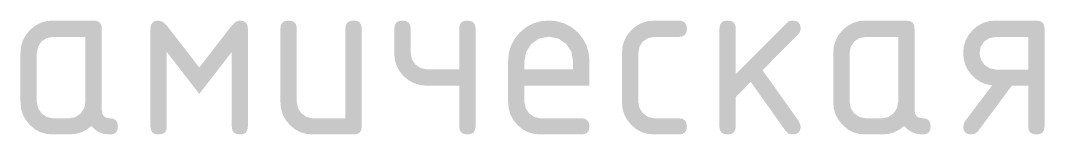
# Model space of a CAD drawing. Header units: millimetres. Extents: x 0 to 1189, y 0 to 841.
# Drawn here: x 1036.95 to 1056.04, y 462.13 to 464.24 of the extents above; entities that cross this region are included whole.
import ezdxf

# ---------------------------------------------------------------- set-up
doc = ezdxf.new("R2010")
doc.units = ezdxf.units.MM

msp = doc.modelspace()

# ---------------------------------------------------------------- hatches: boundary and pattern name
h = msp.add_hatch(color=7)
h.paths.add_polyline_path([(1038.157802, 463.939333), (1037.552568, 463.939333), (1037.434815, 463.91756), (1037.336492, 463.854446), (1037.273378, 463.756191), (1037.251605, 463.63892), (1037.251605, 462.732722), (1037.273929, 462.617105), (1037.340901, 462.517197), (1037.438673, 462.450225), (1037.552568, 462.4279), (1037.856839, 462.4279), (1037.972387, 462.450225), (1038.068506, 462.517197), (1038.135478, 462.615451), (1038.157802, 462.732722)])
h.paths.add_polyline_path([(1038.763037, 462.275765), (1038.753589, 462.209576), (1038.725485, 462.163386), (1038.679088, 462.136316), (1038.61476, 462.127488), (1038.512363, 462.137065), (1038.420663, 462.166073), (1038.339195, 462.214925), (1038.267494, 462.284033), (1038.177827, 462.214925), (1038.079737, 462.166073), (1037.972861, 462.137065), (1037.856839, 462.127488), (1037.552568, 462.127488), (1037.430155, 462.137953), (1037.317819, 462.169863), (1037.215922, 462.223994), (1037.124825, 462.301121), (1037.047009, 462.394138), (1036.991362, 462.496251), (1036.957936, 462.608699), (1036.946782, 462.732722), (1036.946782, 463.63892), (1036.957936, 463.761083), (1036.991362, 463.873738), (1037.047009, 463.976884), (1037.124825, 464.070522), (1037.215922, 464.145789), (1037.317819, 464.200126), (1037.430155, 464.23307), (1037.552568, 464.244155), (1038.309938, 464.244155), (1038.376816, 464.234707), (1038.424522, 464.206603), (1038.453107, 464.160206), (1038.462625, 464.095878), (1038.462625, 462.580587), (1038.472133, 462.513709), (1038.500658, 462.466003), (1038.548201, 462.437417), (1038.61476, 462.4279), (1038.679088, 462.418392), (1038.725485, 462.389867), (1038.753589, 462.342324)])
h = msp.add_hatch(color=7)
h.dxf.hatch_style = 2
h.paths.add_polyline_path([(1040.279533, 462.880999), (1039.674299, 463.659867), (1039.674299, 462.275765), (1039.66479, 462.209576), (1039.636265, 462.163386), (1039.588723, 462.136316), (1039.522164, 462.127488), (1039.455286, 462.136316), (1039.40758, 462.163386), (1039.378994, 462.209576), (1039.369477, 462.275765), (1039.369477, 464.095878), (1039.378994, 464.160206), (1039.40758, 464.206603), (1039.455286, 464.234707), (1039.522164, 464.244155), (1039.598231, 464.221348), (1039.674299, 464.150999), (1040.279533, 463.372132), (1040.885319, 464.150999), (1040.961387, 464.221348), (1041.037454, 464.244155), (1041.101783, 464.234707), (1041.14818, 464.206603), (1041.176283, 464.160206), (1041.185731, 464.095878), (1041.185731, 462.275765), (1041.176283, 462.209576), (1041.14818, 462.163386), (1041.101783, 462.136316), (1041.037454, 462.127488), (1040.970895, 462.136316), (1040.923353, 462.163386), (1040.894827, 462.209576), (1040.885319, 462.275765), (1040.885319, 463.659867)])
h = msp.add_hatch(color=7)
h.dxf.hatch_style = 2
h.paths.add_polyline_path([(1043.308013, 464.095878), (1043.308013, 462.275765), (1043.298496, 462.209576), (1043.269911, 462.163386), (1043.222205, 462.136316), (1043.155327, 462.127488), (1042.397957, 462.127488), (1042.275544, 462.137953), (1042.163208, 462.169863), (1042.061311, 462.223994), (1041.970214, 462.301121), (1041.892398, 462.394138), (1041.836751, 462.496251), (1041.803325, 462.608699), (1041.792171, 462.732722), (1041.792171, 464.095878), (1041.801688, 464.160206), (1041.830274, 464.206603), (1041.87798, 464.234707), (1041.944858, 464.244155), (1042.011417, 464.234707), (1042.058959, 464.206603), (1042.087485, 464.160206), (1042.096993, 464.095878), (1042.096993, 462.732722), (1042.119318, 462.617105), (1042.18629, 462.517197), (1042.284062, 462.450225), (1042.397957, 462.4279), (1043.003191, 462.4279), (1043.003191, 464.095878), (1043.0127, 464.160206), (1043.041225, 464.206603), (1043.088767, 464.234707), (1043.155327, 464.244155), (1043.222205, 464.234707), (1043.269911, 464.206603), (1043.298496, 464.160206)])
h = msp.add_hatch(color=7)
h.dxf.hatch_style = 2
h.paths.add_polyline_path([(1045.43, 464.095878), (1045.43, 462.275765), (1045.420483, 462.209576), (1045.391897, 462.163386), (1045.344191, 462.136316), (1045.277313, 462.127488), (1045.210754, 462.136316), (1045.163212, 462.163386), (1045.134687, 462.209576), (1045.125178, 462.275765), (1045.125178, 463.033686), (1044.519944, 463.033686), (1044.400011, 463.044684), (1044.288502, 463.077439), (1044.185778, 463.131587), (1044.092201, 463.206768), (1044.014385, 463.299733), (1043.958738, 463.401071), (1043.925312, 463.51109), (1043.914158, 463.630101), (1043.914158, 464.095878), (1043.923675, 464.160206), (1043.952261, 464.206603), (1043.999967, 464.234707), (1044.066845, 464.244155), (1044.133404, 464.234707), (1044.180946, 464.206603), (1044.209472, 464.160206), (1044.21898, 464.095878), (1044.21898, 463.642779), (1044.241304, 463.525508), (1044.308277, 463.427254), (1044.406049, 463.360281), (1044.519944, 463.337957), (1045.125178, 463.337957), (1045.125178, 464.095878), (1045.134687, 464.160206), (1045.163212, 464.206603), (1045.210754, 464.234707), (1045.277313, 464.244155), (1045.344191, 464.234707), (1045.391897, 464.206603), (1045.420483, 464.160206)])
h = msp.add_hatch(color=7)
h.paths.add_polyline_path([(1046.794066, 463.943742), (1046.619055, 463.911427), (1046.472156, 463.812553), (1046.373282, 463.665654), (1046.340967, 463.490643), (1046.340967, 463.337957), (1047.247165, 463.337957), (1047.247165, 463.490643), (1047.21485, 463.665654), (1047.115976, 463.812553), (1046.969077, 463.911427)])
h.paths.add_polyline_path([(1046.340967, 463.033686), (1046.340967, 462.732722), (1046.363291, 462.617105), (1046.430264, 462.517197), (1046.528036, 462.450225), (1046.641931, 462.4279), (1047.3993, 462.4279), (1047.466178, 462.418392), (1047.513884, 462.389867), (1047.54247, 462.342324), (1047.551987, 462.275765), (1047.54247, 462.209576), (1047.513884, 462.163386), (1047.466178, 462.136316), (1047.3993, 462.127488), (1046.641931, 462.127488), (1046.519518, 462.137953), (1046.407182, 462.169863), (1046.305284, 462.223994), (1046.214187, 462.301121), (1046.136371, 462.394138), (1046.080724, 462.496251), (1046.047298, 462.608699), (1046.036145, 462.732722), (1046.036145, 463.486234), (1046.049744, 463.638739), (1046.090784, 463.778998), (1046.159626, 463.907371), (1046.256631, 464.02422), (1046.373161, 464.120906), (1046.501371, 464.189584), (1046.641569, 464.230564), (1046.794066, 464.244155), (1046.946563, 464.230624), (1047.086761, 464.190067), (1047.21497, 464.122534), (1047.331501, 464.028078), (1047.428506, 463.911548), (1047.497348, 463.783339), (1047.538387, 463.643141), (1047.551987, 463.490643), (1047.551987, 463.033686)])
h = msp.add_hatch(color=7)
h.dxf.hatch_style = 2
h.paths.add_polyline_path([(1048.462954, 463.63892), (1048.462954, 462.732722), (1048.485278, 462.617105), (1048.552251, 462.517197), (1048.650022, 462.450225), (1048.763917, 462.4279), (1049.216465, 462.4279), (1049.283343, 462.418392), (1049.331049, 462.389867), (1049.359635, 462.342324), (1049.369152, 462.275765), (1049.359635, 462.209576), (1049.331049, 462.163386), (1049.283343, 462.136316), (1049.216465, 462.127488), (1048.763917, 462.127488), (1048.641504, 462.137953), (1048.529169, 462.169863), (1048.427271, 462.223994), (1048.336174, 462.301121), (1048.258358, 462.394138), (1048.202711, 462.496251), (1048.169285, 462.608699), (1048.158132, 462.732722), (1048.158132, 463.63892), (1048.169285, 463.761083), (1048.202711, 463.873738), (1048.258358, 463.976884), (1048.336174, 464.070522), (1048.427271, 464.145789), (1048.529169, 464.200126), (1048.641504, 464.23307), (1048.763917, 464.244155), (1049.216465, 464.244155), (1049.283343, 464.234646), (1049.331049, 464.206121), (1049.359635, 464.158579), (1049.369152, 464.092019), (1049.359635, 464.025141), (1049.331049, 463.977435), (1049.283343, 463.94885), (1049.216465, 463.939333), (1048.763917, 463.939333), (1048.646164, 463.91756), (1048.547841, 463.854446), (1048.484727, 463.756191)])
h = msp.add_hatch(color=7)
h.dxf.hatch_style = 2
h.paths.add_polyline_path([(1050.279998, 463.249211), (1051.232498, 464.201711), (1051.279007, 464.234095), (1051.338331, 464.244155), (1051.405209, 464.234707), (1051.452915, 464.206603), (1051.481501, 464.160206), (1051.491018, 464.095878), (1051.478753, 464.038207), (1051.444164, 463.990044), (1050.779399, 463.32142), (1051.461252, 462.364511), (1051.491018, 462.275765), (1051.481501, 462.209576), (1051.452915, 462.163386), (1051.405209, 462.136316), (1051.338331, 462.127488), (1051.265433, 462.143267), (1051.211552, 462.190878), (1050.559464, 463.105344), (1050.279998, 462.822019), (1050.279998, 462.275765), (1050.270489, 462.209576), (1050.241964, 462.163386), (1050.194422, 462.136316), (1050.127862, 462.127488), (1050.060984, 462.136316), (1050.013278, 462.163386), (1049.984693, 462.209576), (1049.975176, 462.275765), (1049.975176, 464.095878), (1049.984693, 464.160206), (1050.013278, 464.206603), (1050.060984, 464.234707), (1050.127862, 464.244155), (1050.194422, 464.234707), (1050.241964, 464.206603), (1050.270489, 464.160206), (1050.279998, 464.095878)])
h = msp.add_hatch(color=7)
h.paths.add_polyline_path([(1053.308182, 463.939333), (1052.702948, 463.939333), (1052.585195, 463.91756), (1052.486872, 463.854446), (1052.423758, 463.756191), (1052.401985, 463.63892), (1052.401985, 462.732722), (1052.424309, 462.617105), (1052.491281, 462.517197), (1052.589053, 462.450225), (1052.702948, 462.4279), (1053.007219, 462.4279), (1053.122767, 462.450225), (1053.218886, 462.517197), (1053.285858, 462.615451), (1053.308182, 462.732722)])
h.paths.add_polyline_path([(1053.913417, 462.275765), (1053.903969, 462.209576), (1053.875865, 462.163386), (1053.829468, 462.136316), (1053.76514, 462.127488), (1053.662743, 462.137065), (1053.571043, 462.166073), (1053.489575, 462.214925), (1053.417874, 462.284033), (1053.328207, 462.214925), (1053.230117, 462.166073), (1053.123241, 462.137065), (1053.007219, 462.127488), (1052.702948, 462.127488), (1052.580535, 462.137953), (1052.468199, 462.169863), (1052.366302, 462.223994), (1052.275205, 462.301121), (1052.197389, 462.394138), (1052.141742, 462.496251), (1052.108316, 462.608699), (1052.097163, 462.732722), (1052.097163, 463.63892), (1052.108316, 463.761083), (1052.141742, 463.873738), (1052.197389, 463.976884), (1052.275205, 464.070522), (1052.366302, 464.145789), (1052.468199, 464.200126), (1052.580535, 464.23307), (1052.702948, 464.244155), (1053.460318, 464.244155), (1053.527196, 464.234707), (1053.574902, 464.206603), (1053.603487, 464.160206), (1053.613005, 464.095878), (1053.613005, 462.580587), (1053.622513, 462.513709), (1053.651038, 462.466003), (1053.698581, 462.437417), (1053.76514, 462.4279), (1053.829468, 462.418392), (1053.875865, 462.389867), (1053.903969, 462.342324)])
h = msp.add_hatch(color=7)
h.paths.add_polyline_path([(1055.057843, 463.037544), (1054.947488, 463.06166), (1054.84597, 463.102312), (1054.754063, 463.160328), (1054.672544, 463.236533), (1054.605666, 463.325761), (1054.55796, 463.422017), (1054.529374, 463.526128), (1054.519857, 463.63892), (1054.53101, 463.761083), (1054.564436, 463.873738), (1054.620083, 463.976884), (1054.697899, 464.070522), (1054.788996, 464.145789), (1054.890894, 464.200126), (1055.00323, 464.23307), (1055.125642, 464.244155), (1055.883012, 464.244155), (1055.94989, 464.234707), (1055.997596, 464.206603), (1056.026182, 464.160206), (1056.035699, 464.095878), (1056.035699, 462.275765), (1056.026182, 462.209576), (1055.997596, 462.163386), (1055.94989, 462.136316), (1055.883012, 462.127488), (1055.816453, 462.136316), (1055.768911, 462.163386), (1055.740385, 462.209576), (1055.730877, 462.275765), (1055.730877, 463.033686), (1055.426055, 463.033686), (1054.794913, 462.187019), (1054.740136, 462.141337), (1054.672544, 462.127488), (1054.605666, 462.136316), (1054.55796, 462.163386), (1054.529374, 462.209576), (1054.519857, 462.275765), (1054.549623, 462.36892)])
h.paths.add_polyline_path([(1054.824679, 463.63892), (1054.847003, 463.522821), (1054.913976, 463.422844), (1055.011748, 463.356354), (1055.125642, 463.334098), (1055.730877, 463.334098), (1055.730877, 463.939333), (1055.125642, 463.939333), (1055.007889, 463.91756), (1054.909566, 463.854446), (1054.846452, 463.756191)])

doc.saveas('drawing.dxf')
